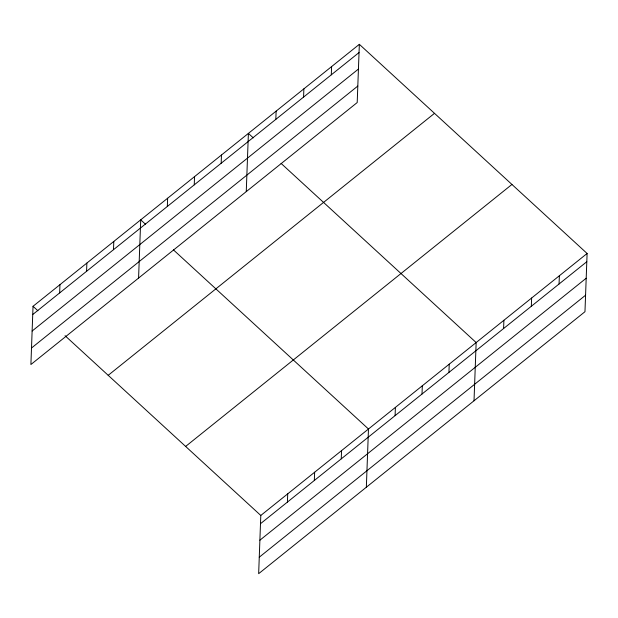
<?xml version="1.0" encoding="UTF-8"?>
<svg xmlns="http://www.w3.org/2000/svg" width="618" height="618" viewBox="0 0 618 618"><rect width="100%" height="100%" fill="white"/><g stroke="black" fill="none" stroke-linecap="round" stroke-linejoin="round"><path stroke-width="0.93" d="M359.344 44.318L33.032 306.289L30.9 364.52L357.204 102.542L359.344 44.318L587.1 253.48L584.968 311.711L258.656 573.682L260.796 515.458L587.1 253.48M59.652 292.924L59.954 284.674M86.574 271.31L86.875 263.059M113.496 249.695L113.797 241.453M138.579 278.061L140.719 219.838L145.585 224.311M167.331 206.474L167.632 198.224M194.253 184.859L194.554 176.609M221.174 163.245L221.476 154.994M246.258 191.611L248.397 133.388L253.264 137.86M275.829 119.367L276.13 111.116M287.416 502.094L287.718 493.844M303.569 97.096L303.871 88.853M314.33 480.48L314.632 472.229M331.302 74.832L331.603 66.582M341.252 458.865L341.553 450.615M366.343 487.231L368.475 429.008L173.426 249.873M395.095 415.644L395.396 407.393M422.017 394.029L422.318 385.779M448.931 372.415L449.24 364.164M474.021 400.781L476.154 342.557L281.105 163.422M503.593 328.537L503.894 320.286M531.325 306.265L531.627 298.023M559.058 284.002L559.367 275.752M32.731 314.531L359.035 52.561M32.128 331.032L358.432 69.054M31.503 348.019L357.807 86.049M108.196 375.311L434.5 113.341M185.632 446.428L511.936 184.458M260.495 523.701L586.799 261.731M259.884 540.202L586.196 278.224M259.266 557.189L585.57 295.219M33.032 306.289L37.907 310.761M65.044 335.69L260.796 515.458"/></g></svg>
